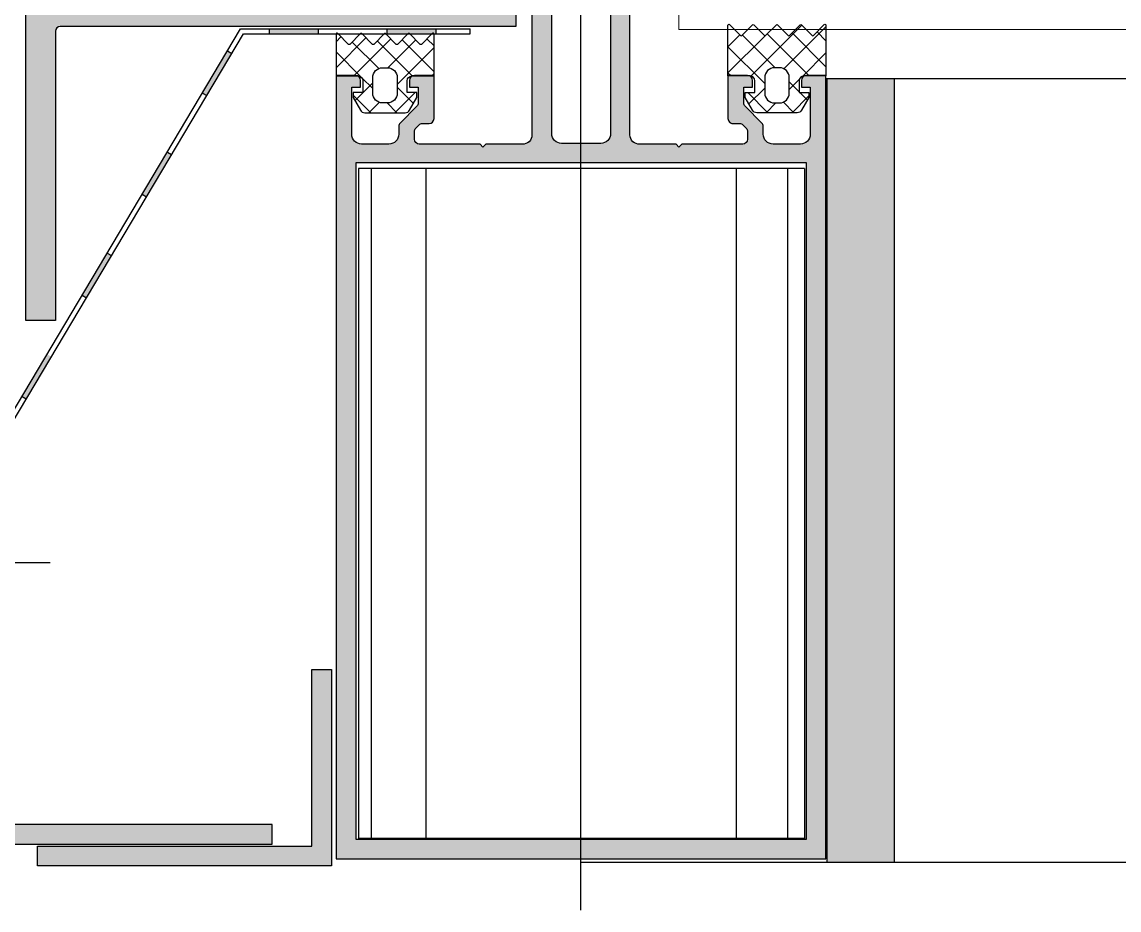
# Model space of a CAD drawing. Header units: millimetres. Extents: x 809 to 8159, y 33 to 4533.
# Drawn here: x 4007.35 to 4018.54, y 3466.61 to 3475.67 of the extents above; entities that cross this region are included whole.
import ezdxf

# ---------------------------------------------------------------- set-up
doc = ezdxf.new("R2010")
doc.units = ezdxf.units.MM
doc.linetypes.add('DASHDOT', pattern=[25.399999999999995, 12.7, -6.349999999999998, 0, -6.349999999999998])
for name, color, linetype in [('5', 11, 'Continuous'), ('EKSEN', 11, 'Continuous'), ('FITILLER', 240, 'Continuous'), ('GORUNUS-TARAMA', 11, 'Continuous')]:
    doc.layers.add(name, color=color, linetype=linetype)
doc.layers.add('cam', color=5, linetype='Continuous', lineweight=0)

# ---------------------------------------------------------------- blocks, each defined once
blk = doc.blocks.new('ajsdfxcvzx')
h = blk.add_hatch(color=256)
edge = h.paths.add_edge_path()
edge.add_line((35971.2569435952, -5116.204568780047), (35971.2569435952, -5116.274568780047))
edge.add_line((35971.2569435952, -5116.274568780047), (35971.34694359521, -5116.274568780047))
edge.add_line((35971.34694359521, -5116.274568780047), (35971.34694359521, -5116.75456878005))
edge.add_arc((35971.2469435952, -5116.75456878005), 0.1, 270, 360, ccw=False)
edge.add_line((35971.2469435952, -5116.854568780049), (35970.9669435952, -5116.854568780049))
edge.add_arc((35970.9669435952, -5116.75456878005), 0.1, 180, 270, ccw=False)
edge.add_line((35970.8669435952, -5116.75456878005), (35970.8669435952, -5116.675279458168))
edge.add_arc((35970.8169435952, -5116.675279458168), 0.05000000000022739, 1.042204158021965e-10, 45.00000000003684)
edge.add_line((35970.85229893426, -5116.639924119108), (35970.68158825614, -5116.469213440991))
edge.add_arc((35970.7169435952, -5116.433858101931), 0.04999999999986375, 179.9999999999218, 224.9999999999079, ccw=False)
edge.add_line((35970.6669435952, -5116.433858101931), (35970.6669435952, -5116.274568780054))
edge.add_line((35970.6669435952, -5116.274568780047), (35970.7569435952, -5116.274568780047))
edge.add_line((35970.7569435952, -5116.274568780047), (35970.7569435952, -5116.204568780047))
edge.add_arc((35970.7069435952, -5116.204568780047), 0.05, 360, 450)
edge.add_line((35970.7069435952, -5116.154568780044), (35970.5069435952, -5116.154568780044))
edge.add_line((35970.5069435952, -5116.154568780044), (35970.5069435952, -5116.594568780047))
edge.add_arc((35970.55694359521, -5116.594568780047), 0.05, 180, 270)
edge.add_line((35970.55694359521, -5116.64456878005), (35970.62410088273, -5116.64456878005))
edge.add_arc((35970.62410088273, -5116.694568780053), 0.05000000000020464, 44.99999999996322, 89.99999999992178, ccw=False)
edge.add_line((35970.65945622179, -5116.659213440993), (35970.69229893426, -5116.69205615347))
edge.add_arc((35970.6569435952, -5116.727411492522), 0.05000000000000844, 0, 45.000000000147395, ccw=False)
edge.add_line((35970.7069435952, -5116.727411492522), (35970.7069435952, -5116.804568780046))
edge.add_arc((35970.6569435952, -5116.804568780046), 0.05, 270, 360, ccw=False)
edge.add_line((35970.6569435952, -5116.854568780049), (35970.4069435952, -5116.854568780049))
edge.add_line((35970.4069435952, -5116.854568780049), (35970.0369435952, -5116.854568780049))
edge.add_line((35970.0369435952, -5116.854568780049), (35970.0069435952, -5116.884568780048))
edge.add_line((35970.0069435952, -5116.884568780048), (35969.9769435952, -5116.854568780049))
edge.add_line((35969.9769435952, -5116.854568780049), (35969.6069435952, -5116.854568780049))
edge.add_arc((35969.59882207242, -5116.763037138697), 0.0918912427893527, 179.0449508966667, 275.0705259017944, ccw=False)
edge.add_line((35969.5069435952, -5116.761505497341), (35969.5069435952, -5114.484568780046))
edge.add_arc((35969.5069435952, -5114.464568780049), 0.01999999999998181, 89.99999999947892, 269.9999999994789, ccw=False)
edge.add_line((35969.5069435952, -5114.444568780053), (35969.5069435952, -5114.424568780049))
edge.add_arc((35969.5069435952, -5114.404568780044), 0.01999999999998181, 90, 270, ccw=False)
edge.add_line((35969.5069435952, -5114.384568780048), (35969.5069435952, -5113.454568780047))
edge.add_line((35969.5069435952, -5113.454568780047), (35969.3669435952, -5113.454568780047))
edge.add_arc((35969.3669435952, -5113.514568780045), 0.06000000000001365, 89.99999999997833, 179.9999999999349)
edge.add_line((35969.30694359521, -5113.514568780045), (35969.23694359521, -5113.514568780045))
edge.add_arc((35969.23694359521, -5113.544568780044), 0.03000000000001819, 90.00000000017369, 180.0000000001737)
edge.add_line((35969.2069435952, -5113.544568780044), (35969.2069435952, -5113.584568780045))
edge.add_arc((35969.23694359521, -5113.584568780052), 0.0300000000000864, 180.0000000001303, 270.0000000000434)
edge.add_line((35969.23694359521, -5113.614568780051), (35969.30694359521, -5113.614568780051))
edge.add_line((35969.30694359521, -5113.614568780051), (35969.30694359521, -5114.25456878005))
edge.add_line((35969.30694359521, -5114.25456878005), (35969.05694359521, -5114.25456878005))
edge.add_line((35969.05694359521, -5114.25456878005), (35969.0069435952, -5114.304568780053))
edge.add_line((35969.0069435952, -5114.304568780046), (35968.9569435952, -5114.25456878005))
edge.add_line((35968.95694359521, -5114.25456878005), (35968.70694359521, -5114.25456878005))
edge.add_line((35968.70694359521, -5114.25456878005), (35968.70694359521, -5113.614568780051))
edge.add_line((35968.70694359521, -5113.614568780051), (35968.77694359521, -5113.614568780051))
edge.add_arc((35968.7769435952, -5113.584568780052), 0.0300000000000864, 269.9999999999566, 359.9999999998697)
edge.add_line((35968.80694359521, -5113.584568780052), (35968.80694359521, -5113.544568780051))
edge.add_arc((35968.7769435952, -5113.544568780044), 0.03000000000002956, 359.9999999998264, 449.9999999998047)
edge.add_line((35968.7769435952, -5113.514568780045), (35968.7069435952, -5113.514568780045))
edge.add_arc((35968.6469435952, -5113.514568780045), 0.06000000000001365, 6.513775987637282e-11, 90.00000000002169)
edge.add_line((35968.6469435952, -5113.454568780047), (35968.5069435952, -5113.454568780047))
edge.add_line((35968.5069435952, -5113.454568780047), (35968.5069435952, -5114.384568780048))
edge.add_arc((35968.5069435952, -5114.404568780044), 0.01999999999998181, -90, 90, ccw=False)
edge.add_line((35968.5069435952, -5114.424568780049), (35968.5069435952, -5114.444568780053))
edge.add_arc((35968.5069435952, -5114.464568780049), 0.01999999999998181, -89.99999999947892, 90.00000000052108, ccw=False)
edge.add_line((35968.5069435952, -5114.484568780046), (35968.5069435952, -5116.761505497341))
edge.add_arc((35968.41506511798, -5116.763037138697), 0.09189124278939273, -95.07052590181979, 0.955049103304475, ccw=False)
edge.add_line((35968.4069435952, -5116.854568780049), (35968.0369435952, -5116.854568780049))
edge.add_line((35968.0369435952, -5116.854568780049), (35968.0069435952, -5116.884568780048))
edge.add_line((35968.0069435952, -5116.884568780048), (35967.9769435952, -5116.854568780049))
edge.add_line((35967.9769435952, -5116.854568780049), (35967.6069435952, -5116.854568780049))
edge.add_line((35967.6069435952, -5116.854568780049), (35967.3569435952, -5116.854568780049))
edge.add_arc((35967.3569435952, -5116.804568780046), 0.05, 180, 270, ccw=False)
edge.add_line((35967.30694359521, -5116.804568780046), (35967.30694359521, -5116.727411492522))
edge.add_arc((35967.3569435952, -5116.727411492522), 0.05, 134.9999999998525, 180, ccw=False)
edge.add_line((35967.32158825614, -5116.692056153463), (35967.35443096862, -5116.659213440993))
edge.add_arc((35967.38978630768, -5116.694568780053), 0.05000000000020138, 90.00000000007822, 135.0000000000368, ccw=False)
edge.add_line((35967.38978630768, -5116.64456878005), (35967.45694359521, -5116.64456878005))
edge.add_arc((35967.45694359521, -5116.594568780047), 0.05, 270, 360)
edge.add_line((35967.5069435952, -5116.594568780047), (35967.5069435952, -5116.154568780044))
edge.add_line((35967.5069435952, -5116.154568780044), (35967.30694359521, -5116.154568780044))
edge.add_arc((35967.30694359521, -5116.204568780047), 0.05, 90, 180)
edge.add_line((35967.2569435952, -5116.204568780047), (35967.2569435952, -5116.274568780047))
edge.add_line((35967.2569435952, -5116.274568780047), (35967.34694359521, -5116.274568780047))
edge.add_line((35967.34694359521, -5116.274568780047), (35967.34694359521, -5116.433858101931))
edge.add_arc((35967.2969435952, -5116.433858101931), 0.04999999999986358, -44.999999999907914, 7.821654435247183e-11, ccw=False)
edge.add_line((35967.33229893426, -5116.469213440991), (35967.16158825615, -5116.639924119108))
edge.add_arc((35967.19694359521, -5116.675279458168), 0.05000000000023354, 134.9999999999632, 179.9999999998958)
edge.add_line((35967.1469435952, -5116.675279458168), (35967.1469435952, -5116.75456878005))
edge.add_arc((35967.0469435952, -5116.75456878005), 0.1, 270, 360, ccw=False)
edge.add_line((35967.0469435952, -5116.854568780049), (35966.7669435952, -5116.854568780049))
edge.add_arc((35966.7669435952, -5116.75456878005), 0.1, 180, 270, ccw=False)
edge.add_line((35966.66694359521, -5116.75456878005), (35966.66694359521, -5116.274568780054))
edge.add_line((35966.66694359521, -5116.274568780047), (35966.75694359521, -5116.274568780047))
edge.add_line((35966.7569435952, -5116.274568780047), (35966.7569435952, -5116.204568780047))
edge.add_arc((35966.70694359521, -5116.204568780047), 0.05, 360, 450)
edge.add_line((35966.70694359521, -5116.154568780044), (35966.50694359521, -5116.154568780044))
edge.add_line((35966.5069435952, -5116.154568780044), (35966.5069435952, -5124.14740940197))
edge.add_line((35966.5069435952, -5124.14740940197), (35971.5069435952, -5124.14740940197))
edge.add_line((35971.5069435952, -5124.14740940197), (35971.5069435952, -5116.154568780044))
edge.add_line((35971.5069435952, -5116.154568780044), (35971.30694359521, -5116.154568780044))
edge.add_arc((35971.30694359521, -5116.204568780047), 0.05, 90, 180)
h.paths.add_polyline_path([(35966.70861978586, -5117.047409401972), (35966.70861978586, -5123.947409401973), (35971.30861978586, -5123.947409401973), (35971.30861978586, -5117.047409401972), (35969.00861978585, -5117.047409401972)], flags=16)
edge = h.paths.add_edge_path(flags=16)
edge.add_arc((35969.20861978586, -5114.64740940197), 0.1, 0, 90, ccw=False)
edge.add_line((35969.30861978586, -5114.64740940197), (35969.30861978586, -5116.747409401969))
edge.add_arc((35969.20861978586, -5116.747409401976), 0.1, 270, 360, ccw=False)
edge.add_line((35969.20861978586, -5116.847409401975), (35968.80861978586, -5116.847409401975))
edge.add_arc((35968.80861978586, -5116.747409401976), 0.1, 180, 270, ccw=False)
edge.add_line((35968.70861978586, -5116.747409401976), (35968.70861978586, -5114.647409401978))
edge.add_arc((35968.80861978586, -5114.64740940197), 0.1, 90, 180, ccw=False)
edge.add_line((35968.80861978586, -5114.547409401972), (35969.20861978586, -5114.547409401972))
h = blk.add_hatch(color=256)
edge = h.paths.add_edge_path()
edge.add_arc((35963.94428923004, -5115.013774656948), 0.02999999999749858, 59.99999999634929, 149.999999972451, ccw=False)
edge.add_line((35963.95928923004, -5114.987793894839), (35964.14346019222, -5115.094125049427))
edge.add_line((35964.14346019222, -5115.094125049427), (35964.32763115441, -5114.987793894839))
edge.add_arc((35964.34263115441, -5115.013774656948), 0.02999999999552509, 30.00000002754888, 120.0000000036506, ccw=False)
edge.add_line((35964.36861191651, -5114.998774656937), (35964.38944095433, -5115.034851608672))
edge.add_arc((35964.36346019222, -5115.049851608683), 0.02999999999704383, -30.000000026044688, 30.000000026044574, ccw=False)
edge.add_line((35964.38944095433, -5115.064851608693), (35964.27747943011, -5115.258774656953))
edge.add_arc((35964.30346019223, -5115.273774656953), 0.03000000000418919, 150.0000000059029, 269.9999999861039)
edge.add_line((35964.30346019222, -5115.303774656952), (35964.43346019222, -5115.303774656952))
edge.add_line((35964.43346019222, -5115.303774656952), (35964.43346019222, -5115.453774656946))
edge.add_line((35964.43346019222, -5115.453774656946), (35964.63346019222, -5115.453774656946))
edge.add_line((35964.63346019222, -5115.453774656946), (35964.63346019222, -5115.303774656952))
edge.add_line((35964.63346019222, -5115.303774656952), (35964.79346021896, -5115.303774656952))
edge.add_arc((35964.79346020559, -5115.27877465695), 0.02500000000145877, 270.0000306491399, 450.0000306324646)
edge.add_line((35964.79346019222, -5115.253774656949), (35964.79346019222, -5115.15377465695))
edge.add_line((35964.79346019222, -5115.15377465695), (35964.69346019222, -5115.053774656952))
edge.add_line((35964.69346019222, -5115.053774656952), (35964.69346019222, -5115.013063978831))
edge.add_line((35964.69346019222, -5115.013063978831), (35964.72274951411, -5114.983774656945))
edge.add_line((35964.72274951411, -5114.983774656945), (35964.79346019222, -5114.983774656945))
edge.add_line((35964.79346019222, -5114.983774656945), (35964.87346019222, -5114.90377465695))
edge.add_line((35964.87346019222, -5114.90377465695), (35964.98346019222, -5114.90377465695))
edge.add_line((35964.98346019222, -5114.90377465695), (35964.98346019222, -5115.033774656948))
edge.add_line((35964.98346019222, -5115.033774656948), (35964.91346019222, -5115.103774656947))
edge.add_line((35964.91346019222, -5115.103774656947), (35964.94346019222, -5115.15377465695))
edge.add_line((35964.94346019222, -5115.15377465695), (35964.94346019222, -5115.453774656946))
edge.add_line((35964.94346019222, -5115.453774656946), (35968.34346019222, -5115.453774656946))
edge.add_line((35968.34346019222, -5115.453774656946), (35968.34346019222, -5115.65377465695))
edge.add_line((35968.34346019222, -5115.65377465695), (35963.69346019222, -5115.65377465695))
edge.add_arc((35963.69346019221, -5115.703774656946), 0.04999999999563443, 89.99999999166236, 180)
edge.add_line((35963.64346019222, -5115.703774656946), (35963.64346019222, -5118.65377465695))
edge.add_line((35963.64346019222, -5118.65377465695), (35963.34346019222, -5118.65377465695))
edge.add_line((35963.34346019222, -5118.65377465695), (35963.34346019222, -5115.40377465695))
edge.add_arc((35963.34346019222, -5115.353774656951), 0.0499999999992724, 270, 450)
edge.add_line((35963.34346019222, -5115.303774656952), (35963.34346019222, -5115.15377465695))
edge.add_line((35963.34346019222, -5115.15377465695), (35963.37346019222, -5115.103774656947))
edge.add_line((35963.37346019222, -5115.103774656947), (35963.30346019222, -5115.033774656948))
edge.add_line((35963.30346019222, -5115.033774656948), (35963.30346019222, -5114.90377465695))
edge.add_line((35963.30346019222, -5114.90377465695), (35963.41346019222, -5114.90377465695))
edge.add_line((35963.41346019222, -5114.90377465695), (35963.49346019222, -5114.983774656945))
edge.add_line((35963.49346019222, -5114.983774656945), (35963.56417087034, -5114.983774656945))
edge.add_line((35963.56417087034, -5114.983774656945), (35963.59346019222, -5115.013063978831))
edge.add_line((35963.59346019222, -5115.013063978831), (35963.59346019222, -5115.053774656952))
edge.add_line((35963.59346019222, -5115.053774656952), (35963.49346019222, -5115.15377465695))
edge.add_line((35963.49346019222, -5115.15377465695), (35963.49346019222, -5115.253774656949))
edge.add_arc((35963.49346019222, -5115.27877465695), 0.02500000000145519, 90, 270)
edge.add_line((35963.49346019222, -5115.303774656952), (35963.65346019222, -5115.303774656952))
edge.add_line((35963.65346019222, -5115.303774656952), (35963.65346019222, -5115.453774656946))
edge.add_line((35963.65346019222, -5115.453774656946), (35963.85346019222, -5115.453774656946))
edge.add_line((35963.85346019222, -5115.453774656946), (35963.85346019222, -5115.303774656952))
edge.add_line((35963.85346019222, -5115.303774656952), (35963.98346019222, -5115.303774656952))
edge.add_arc((35963.98346019223, -5115.273774656949), 0.03000000000247383, 269.9999999861039, 390.0000000260447)
edge.add_line((35964.00944095433, -5115.258774656939), (35963.89747943011, -5115.064851608693))
edge.add_arc((35963.92346019221, -5115.049851608683), 0.02999999999704383, 149.9999999739553, 210.0000000260447, ccw=False)
edge.add_line((35963.89747943011, -5115.034851608672), (35963.91830846793, -5114.998774656937))
h = blk.add_hatch(color=256)
h.paths.add_polyline_path([(35967.52755242873, -5115.73021872933), (35967.50628643429, -5115.73021872933, 0.5435929324231409), (35967.48987252739, -5115.726712960639), (35967.4863667587, -5115.73021872933), (35967.25916603387, -5115.73021872933), (35967.25714221552, -5115.72819491098, 0.4142135623738858), (35967.24450870965, -5115.728194910995), (35967.24248489131, -5115.73021872933), (35967.02755242873, -5115.73021872933), (35967.02755242873, -5115.680218729327), (35967.52755242873, -5115.680218729327)])
h.paths.add_polyline_path([(35966.32755242873, -5115.73021872933), (35965.82755242873, -5115.73021872933), (35965.82755242873, -5115.680218729327), (35966.32755242873, -5115.680218729327)])
h = blk.add_hatch(color=256)
h.paths.add_polyline_path([(35965.18723141417, -5116.360053980939), (35965.14426347937, -5116.334485316938), (35965.39995011938, -5115.904805968907), (35965.44291805418, -5115.930374632908)])
h.paths.add_polyline_path([(35964.57358347816, -5117.39128441621), (35964.53061554336, -5117.365715752208), (35964.68831197049, -5117.100708171061), (35964.73315319657, -5117.123128784106)])
h.paths.add_polyline_path([(35964.73315319657, -5117.123128784106), (35964.68831197049, -5117.100708171061), (35964.78630218336, -5116.936036404177), (35964.82927011816, -5116.961605068178)])
h.paths.add_polyline_path([(35964.04274361859, -5118.283356543097), (35963.95991719073, -5118.324769757031), (35964.17265424735, -5117.967266839447), (35964.21562218215, -5117.992835503448)])
h.paths.add_polyline_path([(35963.95993554215, -5118.422514851472), (35963.91696760734, -5118.396946187479), (35963.95991719073, -5118.324769757031), (35964.04274361859, -5118.283356543097)])
for points in [[(35963.34628760613, -5119.453745286743), (35963.30331967133, -5119.428176622749), (35963.55900631133, -5118.998497274717), (35963.60197424614, -5119.024065938718)], [(35962.85686992046, -5123.996289540219), (35965.85686992046, -5123.996289540219), (35965.85686992046, -5123.796289540214), (35963.05686992045, -5123.796289540214), (35963.05686992045, -5121.996289540219), (35962.85686992046, -5121.996289540219)], [(35966.46008938652, -5124.216189985154), (35963.46008938652, -5124.216189985154), (35963.46008938652, -5124.016189985157), (35966.26008938652, -5124.016189985157), (35966.26008938652, -5122.216189985154), (35966.46008938652, -5122.216189985154)]]:
    blk.add_hatch(color=256).paths.add_polyline_path(points)
at = {"layer": 'FITILLER'}
h = blk.add_hatch(dxfattribs=at)
h.set_pattern_fill('NET', color=256, scale=1.499999999999999, angle=674.9999999999999, style=0)
h.set_pattern_definition([(314.9999999999999, (36888.2556520263, -5102.544662113532), (0.1325825214724775, 0.1325825214724776), []), (44.99999999999996, (36888.2556520263, -5102.544662113532), (-0.1325825214724775, 0.1325825214724778), [])])
edge = h.paths.add_edge_path(flags=16)
edge.add_arc((35970.98194359521, -5116.176294873936), 0.1000000000021828, 90.00000000416884, 180.0000000020844)
edge.add_line((35970.8819435952, -5116.17629487394), (35970.8819435952, -5116.334568780052))
edge.add_arc((35970.9819435952, -5116.334568780048), 0.09999999999854481, 180.0000000020844, 270)
edge.add_line((35970.9819435952, -5116.434568780043), (35971.0319435952, -5116.434568780043))
edge.add_arc((35971.0319435952, -5116.334568780048), 0.09999999999490683, 270, 359.9999999979156)
edge.add_line((35971.1319435952, -5116.334568780052), (35971.1319435952, -5116.17629487394))
edge.add_arc((35971.0319435952, -5116.176294873936), 0.1000000000058208, 359.9999999979156, 449.9999999958312)
edge.add_line((35971.0319435952, -5116.076294873934), (35970.9819435952, -5116.076294873934))
edge = h.paths.add_edge_path()
edge.add_line((35970.5069435952, -5116.159568780049), (35970.5069435952, -5115.642774382248))
edge.add_arc((35970.5169435952, -5115.642774382246), 0.01000000000203727, 44.99999999263048, 180.000000010422, ccw=False)
edge.add_line((35970.52401466302, -5115.635703314436), (35970.6348040411, -5115.74649269261))
edge.add_arc((35970.64112079404, -5115.740175939673), 0.008933237673640144, 225, 315)
edge.add_line((35970.64743754698, -5115.74649269261), (35970.75674497488, -5115.637185264777))
edge.add_arc((35970.76306172782, -5115.643502017718), 0.008933237676212583, 44.99999998350103, 134.999999983501, ccw=False)
edge.add_line((35970.76937848076, -5115.637185264784), (35970.87868590849, -5115.74649269261))
edge.add_arc((35970.88500266142, -5115.740175939673), 0.008933237673640144, 225, 315)
edge.add_line((35970.89131941436, -5115.74649269261), (35971.00062684227, -5115.637185264777))
edge.add_arc((35971.0069435952, -5115.643502017718), 0.008933237676212583, 44.99999998350103, 134.999999983501, ccw=False)
edge.add_line((35971.01326034814, -5115.637185264784), (35971.12256777588, -5115.74649269261))
edge.add_arc((35971.12888452881, -5115.740175939676), 0.008933237665922826, 225.000000016499, 315.000000016499)
edge.add_line((35971.13520128174, -5115.74649269261), (35971.24450870965, -5115.637185264784))
edge.add_arc((35971.25082546259, -5115.643502017721), 0.008933237673640144, 45, 135, ccw=False)
edge.add_line((35971.25714221552, -5115.637185264784), (35971.36644964326, -5115.74649269261))
edge.add_arc((35971.3727663962, -5115.740175939673), 0.008933237673640144, 225, 315)
edge.add_line((35971.37908314914, -5115.74649269261), (35971.48987252739, -5115.635703314349))
edge.add_arc((35971.4969435952, -5115.64277438216), 0.01000000000007886, 0, 135, ccw=False)
edge.add_line((35971.5069435952, -5115.64277438216), (35971.5069435952, -5116.159568780049))
edge.add_line((35971.5069435952, -5116.159568780049), (35971.2819435952, -5116.159568780049))
edge.add_arc((35971.2819435952, -5116.209568780052), 0.05000000000291038, 90, 180)
edge.add_line((35971.2319435952, -5116.209568780052), (35971.2319435952, -5116.329568780047))
edge.add_line((35971.2319435952, -5116.329568780047), (35971.33194359521, -5116.329568780047))
edge.add_line((35971.33194359521, -5116.329568780047), (35971.33194359521, -5116.37956878005))
edge.add_line((35971.33194359521, -5116.37956878005), (35971.25688806021, -5116.509568780048))
edge.add_arc((35971.21358679002, -5116.484568780047), 0.05000000000143873, 270, 330.0000000002298, ccw=False)
edge.add_line((35971.21358679002, -5116.534568780049), (35970.80030040038, -5116.534568780049))
edge.add_arc((35970.80030040039, -5116.484568780053), 0.04999999999563443, 209.9999999934522, 269.9999999916624, ccw=False)
edge.add_line((35970.7569991302, -5116.509568780048), (35970.68194359521, -5116.37956878005))
edge.add_line((35970.68194359521, -5116.37956878005), (35970.68194359521, -5116.329568780047))
edge.add_line((35970.68194359521, -5116.329568780047), (35970.7819435952, -5116.329568780047))
edge.add_line((35970.7819435952, -5116.329568780047), (35970.7819435952, -5116.209568780052))
edge.add_arc((35970.7319435952, -5116.209568780052), 0.05000000000291038, 0, 90)
edge.add_line((35970.7319435952, -5116.159568780049), (35970.5069435952, -5116.159568780049))
h = blk.add_hatch(dxfattribs=at)
h.set_pattern_fill('NET', color=256, scale=1.499999999999999, angle=674.9999999999999, style=0)
h.set_pattern_definition([(225, (36867.76247301311, -5102.544662113532), (-0.1325825214724775, 0.1325825214724776), []), (134.9999999999999, (36867.76247301311, -5102.544662113532), (0.1325825214724775, 0.1325825214724776), [])])
edge = h.paths.add_edge_path(flags=16)
edge.add_arc((35967.0319435952, -5116.176294873936), 0.1000000000021828, -2.084391326206969e-09, 89.99999999583122, ccw=False)
edge.add_line((35967.1319435952, -5116.17629487394), (35967.1319435952, -5116.334568780052))
edge.add_arc((35967.0319435952, -5116.334568780048), 0.09999999999854481, 270, 359.9999999979156, ccw=False)
edge.add_line((35967.0319435952, -5116.434568780043), (35966.9819435952, -5116.434568780043))
edge.add_arc((35966.9819435952, -5116.334568780048), 0.09999999999490683, 180.0000000020844, 270, ccw=False)
edge.add_line((35966.8819435952, -5116.334568780052), (35966.8819435952, -5116.17629487394))
edge.add_arc((35966.98194359521, -5116.176294873936), 0.1000000000058208, 90.00000000416878, 180.0000000020844, ccw=False)
edge.add_line((35966.9819435952, -5116.076294873934), (35967.0319435952, -5116.076294873934))
edge = h.paths.add_edge_path()
edge.add_line((35967.5069435952, -5116.159568780049), (35967.5069435952, -5115.733784028451))
edge.add_arc((35967.4969435952, -5115.733784028449), 0.01000000000203727, 359.999999989578, 495.0000000073695)
edge.add_line((35967.48987252739, -5115.726712960639), (35967.3790831493, -5115.837502338813))
edge.add_arc((35967.37276639637, -5115.831185585876), 0.008933237673640144, 225, 315, ccw=False)
edge.add_line((35967.36644964343, -5115.837502338813), (35967.25714221552, -5115.728194910987))
edge.add_arc((35967.25082546259, -5115.734511663928), 0.008933237676212583, 45.00000001649905, 135.0000000164991)
edge.add_line((35967.24450870965, -5115.728194910995), (35967.13520128192, -5115.837502338813))
edge.add_arc((35967.12888452898, -5115.831185585876), 0.008933237673640144, 225, 315, ccw=False)
edge.add_line((35967.12256777604, -5115.837502338813), (35967.01326034814, -5115.728194910987))
edge.add_arc((35967.0069435952, -5115.734511663928), 0.008933237676212583, 45.00000001649905, 135.0000000164991)
edge.add_line((35967.00062684227, -5115.728194910995), (35966.89131941453, -5115.837502338813))
edge.add_arc((35966.8850026616, -5115.831185585879), 0.008933237665922826, 224.9999999835009, 314.99999998350097, ccw=False)
edge.add_line((35966.87868590866, -5115.837502338813), (35966.76937848076, -5115.728194910987))
edge.add_arc((35966.76306172782, -5115.734511663924), 0.008933237673640144, 45, 135)
edge.add_line((35966.75674497488, -5115.728194910987), (35966.64743754714, -5115.837502338813))
edge.add_arc((35966.64112079421, -5115.831185585876), 0.008933237673640144, 225, 315, ccw=False)
edge.add_line((35966.63480404127, -5115.837502338813), (35966.52401466302, -5115.726712960552))
edge.add_arc((35966.5169435952, -5115.733784028364), 0.01000000000007886, 45, 180)
edge.add_line((35966.5069435952, -5115.733784028364), (35966.5069435952, -5116.159568780049))
edge.add_line((35966.5069435952, -5116.159568780049), (35966.7319435952, -5116.159568780049))
edge.add_arc((35966.7319435952, -5116.209568780052), 0.05000000000291038, 0, 90, ccw=False)
edge.add_line((35966.7819435952, -5116.209568780052), (35966.7819435952, -5116.329568780047))
edge.add_line((35966.7819435952, -5116.329568780047), (35966.68194359521, -5116.329568780047))
edge.add_line((35966.68194359521, -5116.329568780047), (35966.68194359521, -5116.37956878005))
edge.add_line((35966.68194359521, -5116.37956878005), (35966.7569991302, -5116.509568780048))
edge.add_arc((35966.80030040039, -5116.484568780053), 0.0499999999982555, 209.9999999934522, 269.9999999916624)
edge.add_line((35966.80030040038, -5116.534568780049), (35967.21358679002, -5116.534568780049))
edge.add_arc((35967.21358679002, -5116.484568780047), 0.05000000000200089, 270, 330.0000000002298)
edge.add_line((35967.25688806021, -5116.509568780048), (35967.33194359521, -5116.37956878005))
edge.add_line((35967.33194359521, -5116.37956878005), (35967.33194359521, -5116.329568780047))
edge.add_line((35967.33194359521, -5116.329568780047), (35967.2319435952, -5116.329568780047))
edge.add_line((35967.2319435952, -5116.329568780047), (35967.2319435952, -5116.209568780052))
edge.add_arc((35967.2819435952, -5116.209568780052), 0.05000000000291038, 90, 180, ccw=False)
edge.add_line((35967.2819435952, -5116.159568780049), (35967.5069435952, -5116.159568780049))
h = blk.add_hatch(dxfattribs=at)
h.set_pattern_fill('DOTS', color=256, scale=1.199999999999999, angle=585.0000000000001, style=0)
h.set_pattern_definition([(225, (37017.07083369776, -5021.989379660967), (0.0265165042944955, -0.07954951288348663), [0, -0.07500000000000001])])
h.paths.add_polyline_path([(35971.52047379837, -5116.184568780043), (35972.20209317229, -5116.184568780043), (35972.20209317229, -5124.184568779877), (35971.52047379837, -5124.184568779877)])
for p, q in [((35962.88461173864, -5120.13181194577), (35965.53359386311, -5115.680218729327)), ((35965.53359386311, -5115.680218729327), (35967.87619802041, -5115.680218729327)), ((35965.82755242873, -5115.73021872933), (35965.82755242873, -5115.680218729327)), ((35966.32755242873, -5115.73021872933), (35966.32755242873, -5115.680218729327)), ((35967.02755242873, -5115.73021872933), (35967.02755242873, -5115.680218729327)), ((35967.52755242873, -5115.73021872933), (35967.52755242873, -5115.680218729327)), ((35967.87619802041, -5115.73021872933), (35967.87619802041, -5115.680218729327)), ((35962.93461173864, -5120.145563280601), (35965.56202359345, -5115.73021872933)), ((35965.56202359345, -5115.73021872933), (35967.87619802041, -5115.73021872933)), ((35965.39995011938, -5115.904805968907), (35965.44291805418, -5115.930374632908)), ((35965.14426347937, -5116.334485316938), (35965.18723141417, -5116.360053980939)), ((35964.78630218336, -5116.936036404177), (35964.82927011816, -5116.961605068178)), ((35964.53061554336, -5117.365715752208), (35964.57358347816, -5117.39128441621)), ((35964.17265424735, -5117.967266839447), (35964.21562218215, -5117.992835503448)), ((35963.91696760734, -5118.396946187479), (35963.95993554215, -5118.422514851472)), ((35963.30331967133, -5119.428176622749), (35963.34628760613, -5119.453745286743)), ((35963.59043852391, -5121.128026003067), (35962.32125549565, -5121.128026003067))]:
    blk.add_line(p, q)
for points in [[(35968.5069435952, -5114.484568780046), (35968.5069435952, -5116.761505497341, -0.4453624046904188), (35968.4069435952, -5116.854568780049), (35968.0369435952, -5116.854568780049), (35968.0069435952, -5116.884568780048), (35967.9769435952, -5116.854568780049), (35967.6069435952, -5116.854568780049), (35967.3569435952, -5116.854568780049, -0.4142135623730951), (35967.30694359521, -5116.804568780046), (35967.30694359521, -5116.727411492522, -0.1989123673803266), (35967.32158825614, -5116.692056153463), (35967.35443096862, -5116.659213440993, -0.1989123673794533), (35967.38978630768, -5116.64456878005), (35967.45694359521, -5116.64456878005, 0.4142135623730951), (35967.5069435952, -5116.594568780047), (35967.5069435952, -5116.154568780044), (35967.30694359521, -5116.154568780044, 0.4142135623730951), (35967.2569435952, -5116.204568780047), (35967.2569435952, -5116.274568780047), (35967.34694359521, -5116.274568780047), (35967.34694359521, -5116.433858101931, -0.1989123673795947), (35967.33229893426, -5116.469213440991), (35967.16158825615, -5116.639924119108, 0.1989123673793523), (35967.1469435952, -5116.675279458168), (35967.1469435952, -5116.75456878005, -0.4142135623730951), (35967.0469435952, -5116.854568780049), (35966.7669435952, -5116.854568780049, -0.4142135623730951), (35966.66694359521, -5116.75456878005), (35966.66694359521, -5116.274568780047), (35966.7569435952, -5116.274568780047), (35966.7569435952, -5116.204568780047, 0.4142135623730951), (35966.70694359521, -5116.154568780044), (35966.5069435952, -5116.154568780044), (35966.5069435952, -5124.14740940197), (35971.5069435952, -5124.14740940197), (35971.5069435952, -5116.154568780044), (35971.30694359521, -5116.154568780044, 0.4142135623730951), (35971.2569435952, -5116.204568780047), (35971.2569435952, -5116.274568780047), (35971.34694359521, -5116.274568780047), (35971.34694359521, -5116.75456878005, -0.4142135623730951), (35971.2469435952, -5116.854568780049), (35970.9669435952, -5116.854568780049, -0.4142135623730951), (35970.8669435952, -5116.75456878005), (35970.8669435952, -5116.675279458168, 0.1989123673793524), (35970.85229893426, -5116.639924119108), (35970.68158825614, -5116.469213440991, -0.1989123673795947), (35970.6669435952, -5116.433858101931), (35970.6669435952, -5116.274568780047), (35970.7569435952, -5116.274568780047), (35970.7569435952, -5116.204568780047, 0.4142135623730951), (35970.7069435952, -5116.154568780044), (35970.5069435952, -5116.154568780044), (35970.5069435952, -5116.594568780047, 0.4142135623730951), (35970.55694359521, -5116.64456878005), (35970.62410088273, -5116.64456878005, -0.1989123673794533), (35970.65945622179, -5116.659213440993), (35970.69229893426, -5116.692056153463, -0.1989123673803265), (35970.7069435952, -5116.727411492522), (35970.7069435952, -5116.804568780046, -0.4142135623730951), (35970.6569435952, -5116.854568780049), (35970.4069435952, -5116.854568780049), (35970.0369435952, -5116.854568780049), (35970.0069435952, -5116.884568780048), (35969.9769435952, -5116.854568780049), (35969.6069435952, -5116.854568780049, -0.4453624046904348), (35969.5069435952, -5116.761505497341), (35969.5069435952, -5114.484568780046, -0.9999999999999998)], [(35968.34346019222, -5115.453774656946), (35968.34346019222, -5115.65377465695), (35963.69346019222, -5115.65377465695, 0.4142135623730951), (35963.64346019222, -5115.703774656946), (35963.64346019222, -5118.65377465695), (35963.34346019222, -5118.65377465695), (35963.34346019222, -5115.40377465695, 1)]]:
    blk.add_lwpolyline(points, format="xyb")
blk.add_lwpolyline([(35969.20861978586, -5114.547409401972, -0.4142135623730951), (35969.30861978586, -5114.64740940197), (35969.30861978586, -5116.747409401976, -0.4142135623730784), (35969.20861978586, -5116.847409401975), (35968.80861978586, -5116.847409401975, -0.4142135623730951), (35968.70861978586, -5116.747409401976), (35968.70861978586, -5114.64740940197, -0.4142135623730951), (35968.80861978586, -5114.547409401972)], format="xyb", close=True)
for points in [[(35966.70861978586, -5117.047409401972), (35966.70861978586, -5123.947409401973), (35971.30861978586, -5123.947409401973), (35971.30861978586, -5117.047409401972), (35969.00861978585, -5117.047409401972)], [(35962.85686992046, -5123.996289540219), (35965.85686992046, -5123.996289540219), (35965.85686992046, -5123.796289540214), (35963.05686992045, -5123.796289540214), (35963.05686992045, -5121.996289540219), (35962.85686992046, -5121.996289540219)], [(35966.46008938652, -5124.216189985154), (35963.46008938652, -5124.216189985154), (35963.46008938652, -5124.016189985157), (35966.26008938652, -5124.016189985157), (35966.26008938652, -5122.216189985154), (35966.46008938652, -5122.216189985154)]]:
    blk.add_lwpolyline(points, close=True)
at = {"layer": '5'}
for p, q in [((35971.5069435952, -5116.184568780043), (35994.77054872728, -5116.184568780051)), ((36158.56777393753, -5124.184568779878), (35969.0069435952, -5124.184568779877))]:
    blk.add_line(p, q, dxfattribs=at)
at = {"layer": 'cam'}
for p, q in [((35970.0069435952, -5115.684568780043), (35970.0069435952, -5115.084568780052)), ((35994.77054872728, -5115.684568780051), (35970.0069435952, -5115.684568780043))]:
    blk.add_line(p, q, dxfattribs=at)
at = {"layer": 'EKSEN', "linetype": 'DASHDOT', "ltscale": 5}
blk.add_line((35969.0069435952, -5124.668898799258), (35969.0069435952, -5110.859131131167), dxfattribs=at)
at = {"layer": 'FITILLER'}
for points in [[(35970.5069435952, -5116.159568780049), (35970.5069435952, -5115.642774382248, -0.6681786380582106), (35970.52401466302, -5115.635703314436), (35970.6348040411, -5115.74649269261, 0.4142135623730951), (35970.64743754698, -5115.74649269261), (35970.75674497488, -5115.637185264777, -0.4142135623730951), (35970.76937848076, -5115.637185264784), (35970.87868590849, -5115.74649269261, 0.4142135623730951), (35970.89131941436, -5115.74649269261), (35971.00062684227, -5115.637185264777, -0.4142135623730951), (35971.01326034814, -5115.637185264784), (35971.12256777588, -5115.74649269261, 0.4142135623730951), (35971.13520128174, -5115.74649269261), (35971.24450870965, -5115.637185264784, -0.4142135623730951), (35971.25714221552, -5115.637185264784), (35971.36644964326, -5115.74649269261, 0.4142135623730951), (35971.37908314914, -5115.74649269261), (35971.48987252739, -5115.635703314349, -0.6681786379192964), (35971.5069435952, -5115.64277438216), (35971.5069435952, -5116.159568780049), (35971.2819435952, -5116.159568780049, 0.4142135623730951), (35971.2319435952, -5116.209568780052), (35971.2319435952, -5116.329568780047), (35971.33194359521, -5116.329568780047), (35971.33194359521, -5116.37956878005), (35971.25688806021, -5116.509568780048, -0.2679491924311166), (35971.21358679002, -5116.534568780049), (35970.80030040038, -5116.534568780049, -0.2679491924311237), (35970.7569991302, -5116.509568780048), (35970.68194359521, -5116.37956878005), (35970.68194359521, -5116.329568780047), (35970.7819435952, -5116.329568780047), (35970.7819435952, -5116.209568780052, 0.4142135623730951), (35970.7319435952, -5116.159568780049)], [(35967.5069435952, -5116.159568780049), (35967.5069435952, -5115.733784028451, 0.6681786380582106), (35967.48987252739, -5115.726712960639), (35967.3790831493, -5115.837502338813, -0.4142135623730951), (35967.36644964343, -5115.837502338813), (35967.25714221552, -5115.728194910987, 0.4142135623730951), (35967.24450870965, -5115.728194910995), (35967.13520128192, -5115.837502338813, -0.4142135623730951), (35967.12256777604, -5115.837502338813), (35967.01326034814, -5115.728194910987, 0.4142135623730951), (35967.00062684227, -5115.728194910995), (35966.89131941453, -5115.837502338813, -0.4142135623730951), (35966.87868590866, -5115.837502338813), (35966.76937848076, -5115.728194910987, 0.4142135623730951), (35966.75674497488, -5115.728194910987), (35966.64743754714, -5115.837502338813, -0.4142135623730951), (35966.63480404127, -5115.837502338813), (35966.52401466302, -5115.726712960552, 0.6681786379192965), (35966.5069435952, -5115.733784028364), (35966.5069435952, -5116.159568780049), (35966.7319435952, -5116.159568780049, -0.4142135623730951), (35966.7819435952, -5116.209568780052), (35966.7819435952, -5116.329568780047), (35966.68194359521, -5116.329568780047), (35966.68194359521, -5116.37956878005), (35966.7569991302, -5116.509568780048, 0.2679491924311166), (35966.80030040038, -5116.534568780049), (35967.21358679002, -5116.534568780049, 0.2679491924311237), (35967.25688806021, -5116.509568780048), (35967.33194359521, -5116.37956878005), (35967.33194359521, -5116.329568780047), (35967.2319435952, -5116.329568780047), (35967.2319435952, -5116.209568780052, -0.4142135623730951), (35967.2819435952, -5116.159568780049)], [(35967.0319435952, -5116.076294873934, -0.4142135623731117), (35967.1319435952, -5116.17629487394), (35967.1319435952, -5116.334568780052, -0.4142135623730904), (35967.0319435952, -5116.434568780043), (35966.9819435952, -5116.434568780043, -0.4142135623730951), (35966.8819435952, -5116.334568780052), (35966.8819435952, -5116.17629487394, -0.4142135623730951), (35966.9819435952, -5116.076294873934)], [(35970.9819435952, -5116.076294873934, 0.4142135623731117), (35970.8819435952, -5116.17629487394), (35970.8819435952, -5116.334568780052, 0.4142135623730904), (35970.9819435952, -5116.434568780043), (35971.0319435952, -5116.434568780043, 0.4142135623730951), (35971.1319435952, -5116.334568780052), (35971.1319435952, -5116.17629487394, 0.4142135623730951), (35971.0319435952, -5116.076294873934)]]:
    blk.add_lwpolyline(points, format="xyb", close=True, dxfattribs=at)
blk.add_lwpolyline([(35971.52047379837, -5116.184568780043), (35972.20209317229, -5116.184568780043), (35972.20209317229, -5124.184568779877), (35971.52047379837, -5124.184568779877)], close=True, dxfattribs=at)
at = {"layer": 'GORUNUS-TARAMA'}
for p, q in [((35966.7368107195, -5117.105230334264), (35966.7368107195, -5123.939568780048)), ((35971.2877676444, -5117.105230334264), (35966.7368107195, -5117.105230334264)), ((35966.86514867596, -5117.105230334264), (35966.86514867596, -5123.939568780048)), ((35967.42265827003, -5117.105230334264), (35967.42265827003, -5123.939568780048)), ((35970.59122892038, -5117.105230334264), (35970.59122892038, -5123.939568780048)), ((35971.11456256363, -5117.105230334264), (35971.11456256363, -5123.939568780048)), ((35971.2877676444, -5117.105230334264), (35971.2877676444, -5123.939568780048)), ((35971.2877676444, -5123.939568780048), (35966.7368107195, -5123.939568780048))]:
    blk.add_line(p, q, dxfattribs=at)

msp = doc.modelspace()

# ---------------------------------------------------------------- block references
at = {"layer": 'GORUNUS-TARAMA'}
msp.add_blockref('ajsdfxcvzx', (-31955.95567726321, 8591.274052643628), dxfattribs=at)

doc.saveas('drawing.dxf')
